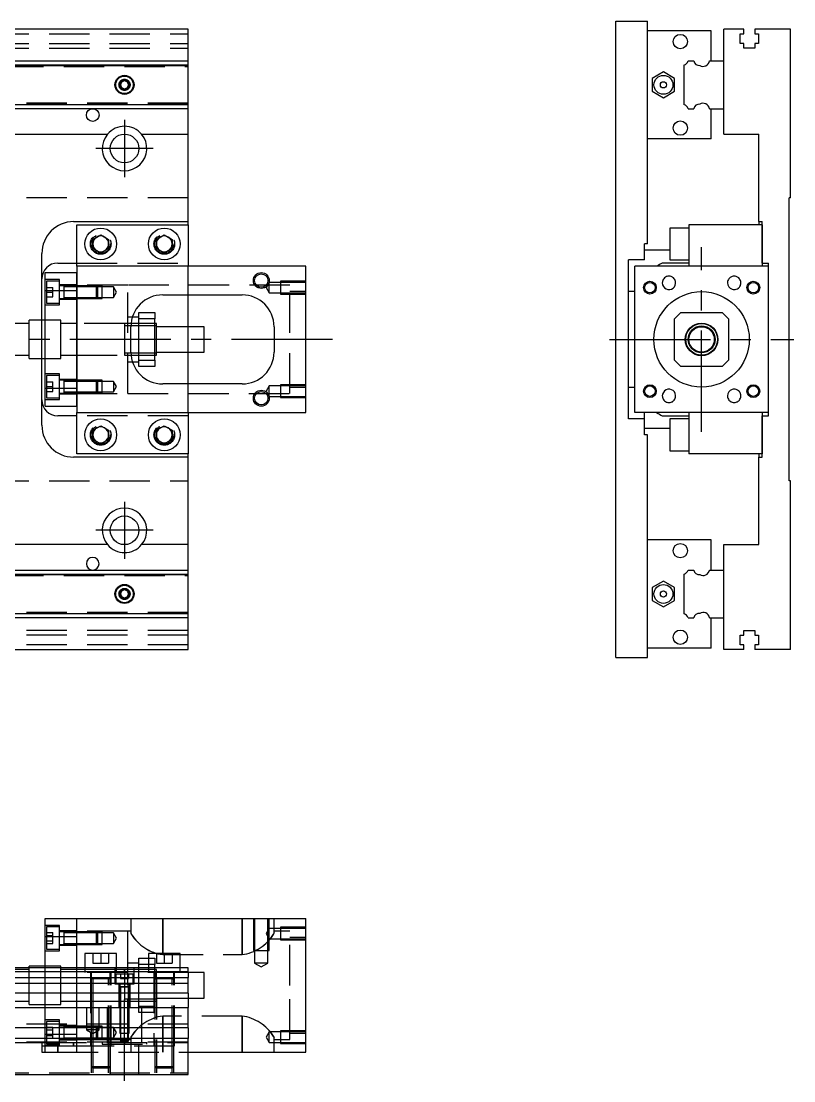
# Model space of a CAD drawing. Extents: x -8 to 710, y -270 to 102.
# Drawn here: x 467.5 to 710.5, y -233 to 100 of the extents above; entities that cross this region are included whole.
import ezdxf

# ---------------------------------------------------------------- set-up
doc = ezdxf.new("R2010")
doc.units = 0
doc.linetypes.add('CENTER', pattern=[50.8, 31.75, -6.35, 6.35, -6.35])
doc.linetypes.add('DASHED', pattern=[19.05, 12.7, -6.35])
doc.layers.get('0').update_dxf_attribs({"linetype": 'CONTINUOUS'})
doc.layers.add('CENTER', color=1, linetype='CENTER')

msp = doc.modelspace()

# ---------------------------------------------------------------- linework, layer by layer
at = {"color": 7, "linetype": 'CONTINUOUS'}
for p, q in [((654.45, -100), (654.45, 100)), ((654.45, 100), (664.45, 100)), ((664.45, 30), (664.45, 100)), ((520, 97.5), (335, 97.5)), ((520, 87.5), (520, 97.5)), ((684.45, 97), (664.45, 97)), ((684.45, 87.5), (684.45, 97)), ((688.45, 87.5), (688.45, 97.5)), ((694.75, 97.5), (688.45, 97.5)), ((694.75, 96), (694.75, 97.5)), ((698.15, 97.5), (698.15, 96)), ((709.45, 97.5), (698.15, 97.5)), ((709.45, 44.5), (709.45, 97.5)), ((693.6, 96), (694.75, 96)), ((693.6, 93), (693.6, 96)), ((698.15, 96), (699.3, 96)), ((699.3, 96), (699.3, 93)), ((694.75, 93), (693.6, 93)), ((694.75, 91.5), (694.75, 93)), ((698.15, 91.5), (694.75, 91.5)), ((698.15, 93), (698.15, 91.5)), ((699.3, 93), (698.15, 93)), ((335, 87.5), (520, 87.5)), ((520, 86.247728), (520, 87.5)), ((677.202272, 87.5), (678.97668, 87.5)), ((683.927372, 87.5), (688.45, 87.5)), ((688.45, 72.5), (688.45, 87.5)), ((688.45, 72.5), (688.45, 87.5)), ((335, 86.247728), (520, 86.247728)), ((520, 73.752272), (520, 86.247728)), ((669.44996, 84.041452), (665.94996, 82.020726)), ((672.949959, 82.020726), (669.44996, 84.041452)), ((675.95, 73.752272), (675.95, 86.247728)), ((498.75, 80.721688), (500, 81.443376)), ((498.75, 79.278312), (498.75, 80.721688)), ((500, 81.443376), (501.25, 80.721688)), ((501.25, 80.721688), (501.25, 79.278312)), ((665.94996, 82.020726), (665.949959, 77.979274)), ((672.949959, 77.979274), (672.949959, 82.020726)), ((500, 78.556624), (498.75, 79.278312)), ((501.25, 79.278312), (500, 78.556624)), ((665.949959, 77.979274), (669.44996, 75.958548)), ((669.44996, 75.958548), (672.949959, 77.979274)), ((520, 73.752272), (335, 73.752272)), ((520, 72.5), (520, 73.752272)), ((520, 72.5), (335, 72.5)), ((520, 64.5), (520, 72.5)), ((677.202272, 72.5), (678.97668, 72.5)), ((683.927372, 72.5), (688.45, 72.5)), ((684.45, 63), (684.45, 72.5)), ((688.45, 64.5), (688.45, 72.5)), ((385.361903, 64.5), (494.638098, 64.5)), ((505.361902, 64.5), (520, 64.5)), ((520, 37), (520, 64.5)), ((688.45, 64.5), (699.45, 64.5)), ((699.45, 37), (699.45, 64.5)), ((684.45, 63), (664.45, 63)), ((709.45, 44.5), (708.95, 44.5)), ((708.95, -44.5), (708.95, 44.5)), ((484, 37), (520, 37)), ((520, 36), (520, 37)), ((699.45, 37), (700.45, 37)), ((699.45, 37), (699.45, 36)), ((700.45, 36), (700.45, 37)), ((485, 36), (520, 36)), ((485, 23), (485, 36)), ((520, 36), (520, 23)), ((671.45, 35), (671.45, 30)), ((677.45, 35), (671.45, 35)), ((700.45, 36), (677.45, 36)), ((677.45, 36), (677.45, 23)), ((700.45, 36), (700.45, 24)), ((700.45, 24), (700.45, 36)), ((490, 31.443376), (492.5, 32.886752)), ((490, 28.556624), (490, 31.443376)), ((492.5, 32.886752), (495, 31.443376)), ((495, 31.443376), (495, 28.556624)), ((510, 31.443376), (512.5, 32.886752)), ((510, 28.556624), (510, 31.443376)), ((512.5, 32.886752), (515, 31.443376)), ((515, 31.443376), (515, 28.556624)), ((664.45, 30), (663.45, 30)), ((663.45, 25), (663.45, 30)), ((671.45, 30), (671.45, 25)), ((474, 6), (474, 27)), ((492.5, 27.113248), (490, 28.556624)), ((495, 28.556624), (492.5, 27.113248)), ((512.5, 27.113248), (510, 28.556624)), ((515, 28.556624), (512.5, 27.113248)), ((671.45, 28), (663.45, 28)), ((479, 24), (485, 24)), ((663.45, 25), (658.45, 25)), ((658.45, -25), (658.45, 25)), ((677.45, 24), (669.080684, 24)), ((671.45, 25), (677.45, 25)), ((700.45, 24), (700.45, 23)), ((700.45, 24), (702.45, 24)), ((702.45, 23), (702.45, 24)), ((475, 21), (485, 21)), ((475, 15.32971), (475, 21)), ((485, 23), (485, 15.32971)), ((557, 23), (485, 23)), ((557, -23), (557, 23)), ((660.45, -23), (660.45, 23)), ((702.45, 23), (660.45, 23)), ((702.45, -23), (702.45, 23)), ((475, -15.32971), (475, 15.32971)), ((475, 15.32971), (485, 15.32971)), ((485, 15.32971), (485, -15.32971)), ((485, -15.32971), (485, 15.32971)), ((512, 14), (537, 14)), ((520, 4), (520, 14)), ((660.45, 15), (658.45, 15)), ((504.5, 7), (502.460608, 7)), ((504.5, 8.5), (509.5, 8.5)), ((504.5, 6.5), (504.5, 8.5)), ((509.5, 8.5), (509.5, 6.5)), ((674.95, 8.5), (672.95, 6.5)), ((674.95, 8.5), (687.95, 8.5)), ((689.95, 6.5), (687.95, 8.5)), ((470, 5), (465, 5)), ((470, -6), (470, 6)), ((475, 6), (470, 6)), ((502, -4), (502, 4)), ((504.5, 4.25), (502.003126, 4.25)), ((504.5, -6.5), (504.5, 6.5)), ((509.5, 6.5), (504.5, 6.5)), ((509.5, 4.25), (504.5, 4.25)), ((509.5, -6.5), (509.5, 6.5)), ((510, 5), (509.5, 5)), ((510, 4.25), (509.5, 4.25)), ((510, -5), (510, 5)), ((525, 4), (510, 4)), ((525, -4), (525, 4)), ((547, 4), (547, -4)), ((672.95, -6.5), (672.95, 6.5)), ((689.95, 6.5), (689.95, -6.5)), ((465, -5), (470, -5)), ((470, -6), (475, -6)), ((474, -27), (474, -6)), ((502.003126, -4.25), (504.5, -4.25)), ((504.5, -4.25), (509.5, -4.25)), ((504.5, -6.5), (509.5, -6.5)), ((504.5, -8.5), (504.5, -6.5)), ((509.5, -4.25), (510, -4.25)), ((509.5, -5), (510, -5)), ((509.5, -6.5), (509.5, -8.5)), ((510, -4), (525, -4)), ((520, -14), (520, -4)), ((672.95, -6.5), (674.95, -8.5)), ((687.95, -8.5), (689.95, -6.5)), ((502.460608, -7), (504.5, -7)), ((509.5, -8.5), (504.5, -8.5)), ((687.95, -8.5), (674.95, -8.5)), ((475, -15.32971), (485, -15.32971)), ((475, -21), (475, -15.32971)), ((485, -15.32971), (485, -23)), ((537, -14), (512, -14)), ((658.45, -15), (660.45, -15)), ((475, -21), (485, -21)), ((485, -23), (557, -23)), ((485, -36), (485, -23)), ((520, -23), (520, -36)), ((702.45, -23), (660.45, -23)), ((663.45, -25), (663.45, -23)), ((677.45, -23), (677.45, -36)), ((700.45, -23), (700.45, -24)), ((702.45, -24), (702.45, -23)), ((485, -24), (479, -24)), ((663.45, -25), (658.45, -25)), ((663.45, -30), (663.45, -25)), ((669.080684, -24), (677.45, -24)), ((671.45, -25), (671.45, -30)), ((677.45, -25), (671.45, -25)), ((700.45, -24), (700.45, -36)), ((700.45, -36), (700.45, -24)), ((700.45, -24), (702.45, -24)), ((490, -28.556624), (492.5, -27.113248)), ((490, -31.443376), (490, -28.556624)), ((492.5, -27.113248), (495, -28.556624)), ((495, -28.556624), (495, -31.443376)), ((510, -28.556624), (512.5, -27.113248)), ((510, -31.443376), (510, -28.556624)), ((512.5, -27.113248), (515, -28.556624)), ((515, -28.556624), (515, -31.443376)), ((671.45, -28), (663.45, -28)), ((492.5, -32.886752), (490, -31.443376)), ((495, -31.443376), (492.5, -32.886752)), ((512.5, -32.886752), (510, -31.443376)), ((515, -31.443376), (512.5, -32.886752)), ((664.45, -30), (663.45, -30)), ((664.45, -100), (664.45, -30)), ((671.45, -30), (671.45, -35)), ((520, -36), (485, -36)), ((520, -37), (520, -36)), ((671.45, -35), (677.45, -35)), ((700.45, -36), (677.45, -36)), ((699.45, -36), (699.45, -37)), ((700.45, -37), (700.45, -36)), ((520, -37), (484, -37)), ((520, -64.5), (520, -37)), ((699.45, -64.5), (699.45, -37)), ((699.45, -37), (700.45, -37)), ((709.45, -44.5), (708.95, -44.5)), ((709.45, -97.5), (709.45, -44.5)), ((684.45, -63), (664.45, -63)), ((684.45, -72.5), (684.45, -63)), ((494.638098, -64.5), (385.361903, -64.5)), ((520, -64.5), (505.361902, -64.5)), ((520, -72.5), (520, -64.5)), ((688.45, -72.5), (688.45, -64.5)), ((688.45, -64.5), (699.45, -64.5)), ((335, -72.5), (520, -72.5)), ((520, -73.752272), (520, -72.5)), ((677.202272, -72.5), (678.97668, -72.5)), ((683.927372, -72.5), (688.45, -72.5)), ((688.45, -87.5), (688.45, -72.5)), ((688.45, -87.5), (688.45, -72.5)), ((335, -73.752272), (520, -73.752272)), ((520, -86.247728), (520, -73.752272)), ((669.44996, -75.958548), (665.94996, -77.979274)), ((672.949959, -77.979274), (669.44996, -75.958548)), ((675.95, -86.247728), (675.95, -73.752272)), ((498.75, -79.278312), (500, -78.556624)), ((498.75, -80.721688), (498.75, -79.278312)), ((500, -78.556624), (501.25, -79.278312)), ((501.25, -79.278312), (501.25, -80.721688)), ((665.94996, -77.979274), (665.949959, -82.020726)), ((672.949959, -82.020726), (672.949959, -77.979274)), ((500, -81.443376), (498.75, -80.721688)), ((501.25, -80.721688), (500, -81.443376)), ((665.949959, -82.020726), (669.44996, -84.041452)), ((669.44996, -84.041452), (672.949959, -82.020726)), ((520, -86.247728), (335, -86.247728)), ((520, -87.5), (520, -86.247728)), ((520, -87.5), (335, -87.5)), ((520, -97.5), (520, -87.5)), ((677.202272, -87.5), (678.97668, -87.5)), ((683.927372, -87.5), (688.45, -87.5)), ((684.45, -97), (684.45, -87.5)), ((688.45, -97.5), (688.45, -87.5)), ((693.6, -93), (694.75, -93)), ((693.6, -96), (693.6, -93)), ((694.75, -91.5), (698.15, -91.5)), ((694.75, -93), (694.75, -91.5)), ((698.15, -91.5), (698.15, -93)), ((698.15, -93), (699.3, -93)), ((699.3, -93), (699.3, -96)), ((694.75, -96), (693.6, -96)), ((694.75, -97.5), (694.75, -96)), ((698.15, -96), (698.15, -97.5)), ((699.3, -96), (698.15, -96)), ((335, -97.5), (520, -97.5)), ((684.45, -97), (664.45, -97)), ((694.75, -97.5), (688.45, -97.5)), ((709.45, -97.5), (698.15, -97.5)), ((654.45, -100), (664.45, -100)), ((475, -187.67029), (475, -182)), ((475, -182), (485, -182)), ((485, -182), (557, -182)), ((485, -197.5), (485, -182)), ((557, -224), (557, -182)), ((475, -197.5), (475, -187.67029)), ((475, -187.67029), (485, -187.67029)), ((497.5, -193), (487.5, -193)), ((487.5, -193), (487.5, -197.5)), ((497.5, -197.5), (497.5, -193)), ((517.5, -193), (507.5, -193)), ((507.5, -193), (507.5, -197.5)), ((517.5, -197.5), (517.5, -193)), ((520, -197.5), (328.5, -197.5)), ((520, -198.752272), (328.5, -198.752272)), ((470, -197.5), (470, -197)), ((475, -197), (470, -197)), ((500, -197.999994), (500, -208.000006)), ((500, -197.999994), (500, -198.75)), ((500, -198.75), (500, -199)), ((501, -198.75), (500, -198.75)), ((500, -199), (500, -199.5)), ((504.5, -198.75), (501, -198.75)), ((507.5, -198.75), (504.5, -198.75)), ((509.5, -198.75), (507.5, -198.75)), ((510, -198.75), (509.5, -198.75)), ((520, -198.752272), (520, -197.5)), ((520, -198.752272), (520, -200.52668)), ((328.5, -200.52668), (520, -200.52668)), ((520, -202.423076), (328.5, -202.423076)), ((495.500006, -201), (489.499994, -201)), ((495.500006, -201), (489.499994, -201)), ((500, -200.8), (500, -202.5)), ((500, -202.5), (500, -207.25)), ((500, -203), (500, -208.000006)), ((515.500006, -201), (509.499994, -201)), ((515.500006, -201), (509.499994, -201)), ((520, -202.423076), (520, -200.52668)), ((520, -205.477372), (520, -202.423076)), ((520, -205.477372), (328.5, -205.477372)), ((520, -205.477372), (520, -210)), ((500, -207.25), (510, -207.25)), ((0, -210), (520, -210)), ((520, -216.3), (520, -210)), ((520, -216.3), (0, -216.3)), ((520, -216.3), (520, -219.7)), ((520, -219.7), (0, -219.7)), ((520, -231), (520, -219.7)), ((520, -224), (557, -224)), ((0, -231), (520, -231))]:
    msp.add_line(p, q, dxfattribs=at)
at = {"color": 3, "linetype": 'DASHED'}
for p, q in [((0, 96), (520, 96)), ((0, 93), (520, 93)), ((0, 91.5), (520, 91.5)), ((328.5, 86.1), (520, 86.1)), ((328.5, 85.8), (520, 85.8)), ((335, 86.1147), (520, 86.1147)), ((501.477374, 80.25955), (501.5, 80)), ((520, 74.2), (328.5, 74.2)), ((520, 73.9), (328.5, 73.9)), ((520, 73.8853), (335, 73.8853)), ((520, 44.5), (0, 44.5)), ((489.5, 30), (489.520026, 30.346056)), ((509.5, 30), (509.520026, 30.346056)), ((485, 24), (520, 24)), ((485, 15.32971), (485, 21)), ((520, 14), (520, 23)), ((479.5, 18.849242), (475, 18.849242)), ((475.5, 18.349242), (475.5, 11.349242)), ((479.5, 18.349242), (475.5, 18.349242)), ((479.5, 10.849242), (479.5, 18.849242)), ((485, 17.099242), (479.5, 17.099242)), ((480.9, 16.849242), (479.5, 16.849242)), ((480.9, 16.849242), (480.895, 16.849242)), ((480.9, 16.849248), (480.9, 12.849238)), ((480.9, 16.849248), (480.9, 12.849238)), ((480.9, 16.849242), (480.9, 16.63278)), ((485, 16.849242), (480.9, 16.849242)), ((480.905, 16.849242), (480.9, 16.849242)), ((501, 17), (485, 17)), ((491.15, 16.849242), (485, 16.849242)), ((491.150006, 16.849238), (485, 16.849238)), ((491.15, 12.849242), (491.15, 16.849242)), ((491.5, 16.499242), (491.15, 16.849242)), ((493, 16.849238), (491.150006, 16.849238)), ((493, 12.849248), (493, 16.849238)), ((501, -17), (501, 17)), ((552, 17), (501, 17)), ((545.5, 17.913456), (544.547372, 16.263456)), ((545.5, 14.613456), (545.5, 17.913456)), ((549, 17.913456), (545.5, 17.913456)), ((549, 18.26345), (549, 14.26346)), ((557, 18.26345), (549, 18.26345)), ((557, 17.913456), (549, 17.913456)), ((552, -17), (552, 17)), ((475.5, 16.349242), (477.5, 16.349242)), ((475.5, 14.849242), (477.5, 14.849242)), ((475.5, 13.349242), (477.5, 13.349242)), ((477.5, 14.849242), (477.5, 16.349242)), ((477.5, 13.349242), (477.5, 14.849242)), ((480.9, 16.63278), (480.9, 13.065704)), ((485, 16.499242), (480.9, 16.499242)), ((491.5, 16.499242), (485, 16.499242)), ((491.5, 16.499242), (491.5, 13.199242)), ((493, 16.499242), (491.5, 16.499242)), ((496.5, 16.499242), (493, 16.499242)), ((496.5, 16.499242), (496.5, 13.199242)), ((497.452628, 14.849242), (496.5, 16.499242)), ((496.5, 13.199242), (497.452628, 14.849242)), ((544.547372, 16.263456), (545.5, 14.613456)), ((545.5, 14.613456), (549, 14.613456)), ((549, 14.613456), (557, 14.613456)), ((549, 14.26346), (557, 14.26346)), ((557, 15), (552, 15)), ((475, 10.849242), (479.5, 10.849242)), ((475.5, 11.349242), (479.5, 11.349242)), ((479.5, 12.849242), (480.9, 12.849242)), ((479.5, 12.599242), (485, 12.599242)), ((480.895, 12.849242), (480.9, 12.849242)), ((480.9, 13.199242), (485, 13.199242)), ((480.9, 13.065704), (480.9, 12.849242)), ((480.9, 12.849242), (485, 12.849242)), ((480.9, 12.849242), (480.905, 12.849242)), ((485, 13.199242), (491.5, 13.199242)), ((485, 12.849248), (491.150006, 12.849248)), ((485, 12.849242), (491.15, 12.849242)), ((491.15, 12.849242), (491.5, 13.199242)), ((491.150006, 12.849248), (493, 12.849248)), ((491.5, 13.199242), (493, 13.199242)), ((493, 13.199242), (496.5, 13.199242)), ((502.460608, 7), (501, 7)), ((474, -6), (474, 6)), ((480, 6), (475, 6)), ((480, -6), (480, 6)), ((485, 5), (480, 5)), ((500, 5), (485, 5)), ((500, 5), (499.995, 5)), ((500, 5.000006), (500, -5.000006)), ((500, 5), (500, 4.435078)), ((501, 5), (500, 5)), ((500.005, 5), (500, 5)), ((500, 4.435078), (500, -4.43509)), ((501, 4.25), (500, 4.25)), ((502.050126, 5), (501, 5)), ((502.003126, 4.25), (501, 4.25)), ((504.5, 5), (502.050126, 5)), ((509.5, 5), (504.5, 5)), ((520, -4), (520, 4)), ((475, -6), (480, -6)), ((480, -5), (485, -5)), ((485, -5), (500, -5)), ((499.995, -5), (500, -5)), ((500, -4.25), (501, -4.25)), ((500, -4.43509), (500, -4.998998)), ((500, -4.998998), (500, -5)), ((500, -5), (501, -5)), ((500, -5), (500.005, -5)), ((501, -4.25), (502.003126, -4.25)), ((501, -5), (502.050126, -5)), ((502.050126, -5), (504.5, -5)), ((504.5, -5), (509.5, -5)), ((501, -7), (502.460608, -7)), ((479.5, -10.849242), (475, -10.849242)), ((475.5, -11.349242), (475.5, -18.349242)), ((479.5, -11.349242), (475.5, -11.349242)), ((479.5, -18.849242), (479.5, -10.849242)), ((485, -12.599242), (479.5, -12.599242)), ((480.9, -12.849242), (479.5, -12.849242)), ((480.9, -12.849242), (480.895, -12.849242)), ((480.9, -12.849238), (480.9, -16.849248)), ((480.9, -12.849242), (480.9, -13.065704)), ((485, -12.849242), (480.9, -12.849242)), ((480.905, -12.849242), (480.9, -12.849242)), ((480.9, -13.065704), (480.9, -16.63278)), ((485, -13.199242), (480.9, -13.199242)), ((491.15, -12.849242), (485, -12.849242)), ((491.150006, -12.849248), (485, -12.849248)), ((491.5, -13.199242), (485, -13.199242)), ((491.15, -16.849242), (491.15, -12.849242)), ((491.5, -13.199242), (491.15, -12.849242)), ((493, -12.849248), (491.150006, -12.849248)), ((491.5, -13.199242), (491.5, -16.499242)), ((493, -13.199242), (491.5, -13.199242)), ((493, -16.849238), (493, -12.849248)), ((496.5, -13.199242), (493, -13.199242)), ((496.5, -13.199242), (496.5, -16.499242)), ((497.452628, -14.849242), (496.5, -13.199242)), ((475.5, -13.349242), (477.5, -13.349242)), ((475.5, -14.849242), (477.5, -14.849242)), ((475.5, -16.349242), (477.5, -16.349242)), ((477.5, -14.849242), (477.5, -13.349242)), ((477.5, -16.349242), (477.5, -14.849242)), ((480.9, -16.499242), (485, -16.499242)), ((480.9, -16.63278), (480.9, -16.849242)), ((485, -21), (485, -15.32971)), ((485, -16.499242), (491.5, -16.499242)), ((491.15, -16.849242), (491.5, -16.499242)), ((491.5, -16.499242), (493, -16.499242)), ((493, -16.499242), (496.5, -16.499242)), ((496.5, -16.499242), (497.452628, -14.849242)), ((520, -23), (520, -14)), ((545.5, -14.613456), (544.547372, -16.263456)), ((544.547372, -16.263456), (545.5, -17.913456)), ((545.5, -17.913456), (545.5, -14.613456)), ((549, -14.613456), (545.5, -14.613456)), ((549, -14.26346), (549, -18.26345)), ((557, -14.26346), (549, -14.26346)), ((557, -14.613456), (549, -14.613456)), ((552, -15), (557, -15)), ((475, -18.849242), (479.5, -18.849242)), ((475.5, -18.349242), (479.5, -18.349242)), ((479.5, -16.849242), (480.9, -16.849242)), ((479.5, -17.099242), (485, -17.099242)), ((480.895, -16.849242), (480.9, -16.849242)), ((480.9, -16.849242), (485, -16.849242)), ((480.9, -16.849242), (480.905, -16.849242)), ((485, -16.849238), (491.150006, -16.849238)), ((485, -16.849242), (491.15, -16.849242)), ((485, -17), (501, -17)), ((491.150006, -16.849238), (493, -16.849238)), ((501, -17), (552, -17)), ((545.5, -17.913456), (549, -17.913456)), ((549, -17.913456), (557, -17.913456)), ((549, -18.26345), (557, -18.26345)), ((520, -24), (485, -24)), ((489.5, -30), (489.520026, -29.653944)), ((515.477798, -29.635694), (515.5, -30)), ((0, -44.5), (520, -44.5)), ((328.5, -73.9), (520, -73.9)), ((328.5, -74.2), (520, -74.2)), ((335, -73.8853), (520, -73.8853)), ((501.477374, -79.74045), (501.5, -80)), ((520, -85.8), (328.5, -85.8)), ((520, -86.1), (328.5, -86.1)), ((520, -86.1147), (335, -86.1147)), ((520, -91.5), (0, -91.5)), ((520, -93), (0, -93)), ((520, -96), (0, -96)), ((502, -182), (502, -186.477288)), ((512, -193.35635), (512, -182)), ((512, -182), (512, -193.35635)), ((537, -182), (537, -193.35635)), ((537, -193.35635), (537, -182)), ((540.500006, -182), (540.500006, -192)), ((540.9, -182), (540.9, -192)), ((545.1, -192), (545.1, -182)), ((545.499994, -192), (545.499994, -182)), ((547, -186.477288), (547, -182)), ((479.5, -184.150758), (475, -184.150758)), ((475.5, -184.650758), (475.5, -188.150758)), ((479.5, -184.650758), (475.5, -184.650758)), ((475.5, -186.418706), (477.5, -186.418706)), ((477.5, -187.284732), (477.5, -186.418706)), ((479.5, -192.150758), (479.5, -184.150758)), ((485, -185.900758), (479.5, -185.900758)), ((480.9, -186.150758), (479.5, -186.150758)), ((480.9, -186.150758), (480.895, -186.150758)), ((480.9, -186.150752), (480.9, -190.150762)), ((480.9, -186.150752), (480.9, -190.150762)), ((480.9, -186.150752), (480.9, -186.500758)), ((480.9, -186.150758), (480.9, -186.367426)), ((485, -186.150758), (480.9, -186.150758)), ((480.905, -186.150758), (480.9, -186.150758)), ((480.9, -186.367426), (480.9, -188.150758)), ((501, -186), (485, -186)), ((491.15, -186.150758), (485, -186.150758)), ((491.150006, -186.150762), (485, -186.150762)), ((491.15, -188.150758), (491.15, -186.150758)), ((491.5, -186.500758), (491.15, -186.150758)), ((493, -186.150762), (491.150006, -186.150762)), ((493, -190.150752), (493, -186.150762)), ((501, -197.5), (501, -186)), ((502, -186), (501, -186)), ((502.038578, -186.714492), (502, -186.477288)), ((502, -186.477288), (502.033206, -186.69572)), ((545.5, -185.086544), (544.547372, -186.736544)), ((549, -185.086544), (545.5, -185.086544)), ((546.961422, -186.714492), (547, -186.477288)), ((547, -186.477288), (546.966794, -186.69572)), ((552, -186), (547, -186)), ((549, -184.73655), (549, -188.73654)), ((557, -184.73655), (549, -184.73655)), ((557, -185.086544), (549, -185.086544)), ((552, -203), (552, -186)), ((475.5, -187.284732), (477.5, -187.284732)), ((475.5, -188.150758), (475.5, -191.650758)), ((475.5, -189.016782), (477.5, -189.016782)), ((477.5, -189.016782), (477.5, -187.284732)), ((477.5, -189.882808), (477.5, -189.016782)), ((480.9, -186.500758), (480.9, -188.017714)), ((485, -186.500758), (480.9, -186.500758)), ((480.9, -188.017714), (480.9, -188.283802)), ((480.9, -188.150758), (480.9, -190.150762)), ((480.9, -188.150758), (480.9, -190.150762)), ((480.9, -188.150758), (480.9, -189.93405)), ((480.9, -188.283802), (480.9, -189.800758)), ((480.9, -189.800758), (485, -189.800758)), ((491.5, -186.500758), (485, -186.500758)), ((485, -189.800758), (491.5, -189.800758)), ((491.15, -190.150758), (491.15, -188.150758)), ((491.15, -190.150758), (491.5, -189.800758)), ((491.5, -186.500758), (491.5, -188.150758)), ((493, -186.500758), (491.5, -186.500758)), ((491.5, -188.150758), (491.5, -189.800758)), ((491.5, -189.800758), (493, -189.800758)), ((496.5, -186.500758), (493, -186.500758)), ((493, -189.800758), (496.5, -189.800758)), ((496.5, -186.500758), (496.5, -188.150758)), ((497.452628, -188.150758), (496.5, -186.500758)), ((496.5, -188.150758), (496.5, -189.800758)), ((496.5, -189.800758), (497.452628, -188.150758)), ((502.033206, -186.69572), (502.130496, -186.952408)), ((502.151334, -186.995906), (502.038578, -186.714492)), ((544.547372, -186.736544), (545.5, -188.386544)), ((545.5, -188.386544), (549, -188.386544)), ((546.848666, -186.995906), (546.961422, -186.714492)), ((546.966794, -186.69572), (546.869504, -186.952408)), ((549, -188.386544), (557, -188.386544)), ((549, -188.73654), (557, -188.73654)), ((557, -188), (552, -188)), ((475, -192.150758), (479.5, -192.150758)), ((475.5, -189.882808), (477.5, -189.882808)), ((475.5, -191.650758), (479.5, -191.650758)), ((479.5, -190.150758), (480.905, -190.150758)), ((479.5, -190.400758), (485, -190.400758)), ((480.895, -190.150758), (485, -190.150758)), ((480.9, -189.93405), (480.9, -190.150758)), ((480.9, -189.93405), (480.9, -190.150758)), ((480.9, -190.150758), (480.9, -189.93409)), ((480.9, -190.150758), (480.9, -189.93409)), ((485, -190.150752), (491.150006, -190.150752)), ((485, -190.150758), (491.15, -190.150758)), ((490, -193), (490, -196)), ((491.150006, -190.150752), (493, -190.150752)), ((492.5, -193), (492.5, -196)), ((495, -193), (495, -196)), ((510, -193), (510, -196)), ((512.5, -193), (512.5, -196)), ((515, -193), (515, -196)), ((540.500006, -192), (545.499994, -192)), ((540.9, -192), (540.9, -196)), ((545.1, -196), (545.1, -192)), ((490, -196), (492.5, -196)), ((492.5, -196), (495, -196)), ((504.5, -196), (501, -196)), ((504.5, -194.5), (507.5, -194.5)), ((504.5, -196.5), (504.5, -194.5)), ((507.5, -194.5), (509.5, -194.5)), ((509.5, -194.5), (509.5, -196.5)), ((510, -196), (512.5, -196)), ((512, -193.35635), (537, -193.35635)), ((512.5, -196), (515, -196)), ((545.1, -196), (540.9, -196)), ((540.9, -196), (543, -197.212436)), ((543, -197.212436), (545.1, -196)), ((470, -198), (465, -198)), ((470, -203), (470, -197.5)), ((480, -197), (475, -197)), ((475, -210), (475, -197.5)), ((480, -197.5), (480, -197)), ((480, -203), (480, -197.5)), ((485, -198), (480, -198)), ((485, -199), (485, -197.5)), ((487.5, -198), (485, -198)), ((520, -199), (485, -199)), ((485, -210), (485, -199)), ((487.5, -197.5), (487.5, -199)), ((497.5, -198), (487.5, -198)), ((489.25, -199), (489.25, -222)), ((489.5, -199), (489.5, -201)), ((495.5, -201), (495.5, -199)), ((495.75, -222), (495.75, -199)), ((497, -197.5), (497, -202.5)), ((502.75, -199.5), (497.25, -199.5)), ((497.25, -199.5), (497.25, -202.5)), ((497.5, -199), (497.5, -197.5)), ((500, -198), (497.5, -198)), ((498.75, -199.5), (498.75, -200.8)), ((500, -198), (499.995, -198)), ((500, -198), (500, -198.564922)), ((500, -198.564038), (500, -198)), ((500.005, -198), (500, -198)), ((501, -198), (500, -198)), ((500, -198.564922), (500, -198.999226)), ((500, -198.999226), (500, -199.399154)), ((500, -199.5), (500, -200.8)), ((501, -199), (501, -197.5)), ((504.5, -198), (501, -198)), ((501, -199.5), (501, -199)), ((501, -202.5), (501, -199.5)), ((501.25, -199.5), (501.25, -200.8)), ((502.75, -202.5), (502.75, -199.5)), ((503, -202.5), (503, -197.5)), ((507.5, -196.5), (504.5, -196.5)), ((504.5, -197.5), (504.5, -196.5)), ((504.5, -199), (504.5, -197.5)), ((507.5, -198), (504.5, -198)), ((504.5, -209.5), (504.5, -199)), ((509.5, -196.5), (507.5, -196.5)), ((507.5, -197.5), (507.5, -199)), ((509.5, -198), (507.5, -198)), ((509.25, -199), (509.25, -222)), ((509.5, -197.5), (509.5, -196.5)), ((509.5, -199), (509.5, -197.5)), ((510, -198), (509.5, -198)), ((509.5, -199), (509.5, -201)), ((510, -199), (510, -198)), ((510, -201), (510, -199)), ((515.5, -201), (515.5, -199)), ((515.75, -222), (515.75, -199)), ((517.5, -199), (517.5, -197.5)), ((525, -199), (520, -199)), ((525, -203), (525, -199)), ((470, -209), (470, -203)), ((480, -209), (480, -203)), ((489.5, -200.995), (489.5, -201)), ((489.849602, -201), (489.5, -201)), ((489.5, -201), (489.5, -201.005)), ((489.5, -201), (489.5, -210)), ((495.15035, -201), (489.849602, -201)), ((490, -201), (490, -210)), ((495, -222), (495, -201)), ((495.5, -201), (495.15035, -201)), ((495.5, -201), (495.5, -200.995)), ((495.5, -201.005), (495.5, -201)), ((495.5, -222), (495.5, -201)), ((497, -202.5), (503, -202.5)), ((498.25, -202.5), (498.25, -210)), ((498.5, -202.5), (498.5, -203.5)), ((498.75, -200.8), (500, -200.8)), ((500, -200.8), (501.25, -200.8)), ((500, -200.899918), (500, -202.499894)), ((500, -202.499894), (500, -203.200036)), ((501, -203), (501, -202.5)), ((501, -220), (501, -203)), ((501.5, -203.5), (501.5, -202.5)), ((501.75, -210), (501.75, -202.5)), ((509.5, -200.995), (509.5, -201)), ((509.5, -201), (509.84965, -201)), ((509.849602, -201), (509.5, -201)), ((509.5, -201), (509.5, -222)), ((509.5, -201), (509.5, -201.005)), ((515.15035, -201), (509.849602, -201)), ((510, -201), (510, -222)), ((515, -222), (515, -201)), ((515.150204, -201), (515.5, -201)), ((515.5, -201), (515.15035, -201)), ((515.5, -201), (515.5, -200.995)), ((515.5, -222), (515.5, -201)), ((515.5, -201.005), (515.5, -201)), ((525, -207), (525, -203)), ((552, -220), (552, -203)), ((499.998804, -203.5), (498.499994, -203.5)), ((499.998804, -203.5), (498.499994, -203.5)), ((498.5, -203.495), (498.5, -203.5)), ((498.5, -203.5), (498.62467, -203.5)), ((498.624678, -203.5), (498.5, -203.5)), ((498.624678, -203.5), (498.5, -203.5)), ((498.5, -203.5), (498.5, -210)), ((498.5, -203.5), (498.5, -203.505)), ((498.62467, -203.5), (501.375392, -203.5)), ((499.998804, -203.5), (498.624678, -203.5)), ((499.998804, -203.5), (498.624678, -203.5)), ((498.75, -203.5), (498.75, -210)), ((501.500006, -203.5), (499.998804, -203.5)), ((501.500006, -203.5), (499.998804, -203.5)), ((501.37533, -203.5), (499.998804, -203.5)), ((501.37533, -203.5), (499.998804, -203.5)), ((500, -203.200036), (500, -207.43509)), ((501.25, -210), (501.25, -203.5)), ((501.5, -203.5), (501.37533, -203.5)), ((501.5, -203.5), (501.37533, -203.5)), ((501.375392, -203.5), (501.5, -203.5)), ((501.5, -203.5), (501.5, -203.495)), ((501.5, -210), (501.5, -203.5)), ((501.5, -203.505), (501.5, -203.5)), ((465, -208), (470, -208)), ((470, -209), (475, -209)), ((475, -209), (480, -209)), ((480, -208), (485, -208)), ((485, -208), (489.5, -208)), ((489.5, -208), (490, -208)), ((490, -208), (500.005, -208)), ((499.995, -208), (509.5, -208)), ((500, -207.43509), (500, -208)), ((500, -208), (500, -207.435962)), ((500.005, -208), (509.5, -208)), ((504.5, -209.5), (509.5, -209.5)), ((504.5, -211.5), (504.5, -209.5)), ((509.5, -208), (510, -208)), ((510, -207), (520, -207)), ((520, -207), (525, -207)), ((475, -216.3), (475, -210)), ((485, -216.3), (485, -210)), ((488, -210), (488, -217)), ((489.5, -210), (489.5, -216.3)), ((490, -210), (490, -216.3)), ((492, -217), (492, -210)), ((494.638098, -221), (494.638098, -210)), ((498.5, -210), (498.5, -216.25)), ((498.500006, -210), (498.500006, -216.250006)), ((498.75, -210), (498.75, -216.3)), ((501.25, -216.3), (501.25, -210)), ((501.499994, -216.250006), (501.499994, -210)), ((501.5, -216.25), (501.5, -210)), ((509.5, -211.5), (504.5, -211.5)), ((505.361902, -210), (505.361902, -221)), ((537, -212.64365), (512, -212.64365)), ((512, -224), (512, -212.64365)), ((512, -212.64365), (512, -222)), ((537, -212.64365), (537, -224)), ((537, -224), (537, -212.64365)), ((520, -215.15), (0, -215.15)), ((479.5, -213.849242), (475, -213.849242)), ((475, -218.32971), (475, -216.3)), ((475.5, -214.349242), (475.5, -216.3)), ((479.5, -214.349242), (475.5, -214.349242)), ((475.5, -216.117192), (477.5, -216.117192)), ((475.5, -216.3), (475.5, -217.849242)), ((477.5, -216.983218), (477.5, -216.117192)), ((479.5, -221.849242), (479.5, -213.849242)), ((485, -215.599242), (479.5, -215.599242)), ((480.9, -215.849242), (479.5, -215.849242)), ((480.9, -215.849242), (480.895, -215.849242)), ((480.9, -215.849238), (480.9, -219.849248)), ((480.9, -215.849238), (480.9, -216.3)), ((480.9, -215.849242), (480.9, -216.06591)), ((485, -215.849242), (480.9, -215.849242)), ((480.905, -215.849242), (480.9, -215.849242)), ((480.9, -216.06591), (480.9, -216.299676)), ((485, -216.199242), (480.9, -216.199242)), ((480.9, -216.299676), (480.9, -216.434256)), ((480.9, -216.3), (480.9, -216.434252)), ((480.9, -216.434252), (480.9, -217.709196)), ((480.9, -216.434256), (480.9, -217.849242)), ((489.5, -215.849242), (485, -215.849242)), ((489.5, -215.849248), (485, -215.849248)), ((489.5, -216.199242), (485, -216.199242)), ((485, -219.7), (485, -216.3)), ((490, -215.849242), (489.5, -215.849242)), ((490, -215.849248), (489.5, -215.849248)), ((490, -216.199242), (489.5, -216.199242)), ((489.5, -216.3), (489.5, -219.7)), ((491.15, -215.849242), (490, -215.849242)), ((491.150006, -215.849248), (490, -215.849248)), ((491.5, -216.199242), (490, -216.199242)), ((490, -216.3), (490, -219.7)), ((491.15, -216.3), (491.15, -215.849242)), ((491.5, -216.199242), (491.15, -215.849242)), ((491.15, -217.849242), (491.15, -216.3)), ((493, -215.849248), (491.150006, -215.849248)), ((491.5, -216.199242), (491.5, -216.3)), ((493, -216.199242), (491.5, -216.199242)), ((491.5, -216.3), (491.5, -217.849242)), ((493, -216.3), (493, -215.849248)), ((496.5, -216.199242), (493, -216.199242)), ((493, -219.7), (493, -216.3)), ((496.5, -216.199242), (496.5, -217.849242)), ((497.452628, -217.849242), (496.5, -216.199242)), ((498.5, -216.25), (501.5, -216.25)), ((498.5, -216.25), (498.55, -216.3)), ((498.500006, -216.250006), (498.500006, -216.3)), ((498.500006, -216.3), (498.500006, -218)), ((498.55, -216.3), (498.75, -216.5)), ((498.75, -216.3), (498.75, -216.5)), ((501.25, -216.5), (501.25, -216.3)), ((501.25, -216.5), (501.45, -216.3)), ((501.45, -216.3), (501.5, -216.25)), ((501.499994, -216.3), (501.499994, -216.250006)), ((501.499994, -218), (501.499994, -216.3)), ((475, -218.32971), (485, -218.32971)), ((475, -219.7), (475, -218.32971)), ((475, -221), (475, -219.7)), ((475.5, -216.983218), (477.5, -216.983218)), ((475.5, -217.849242), (475.5, -219.7)), ((475.5, -218.715268), (477.5, -218.715268)), ((475.5, -219.581294), (477.5, -219.581294)), ((475.5, -219.7), (475.5, -221)), ((477.5, -218.715268), (477.5, -216.983218)), ((477.5, -219.581294), (477.5, -218.715268)), ((480.9, -217.709196), (480.9, -217.989288)), ((480.9, -217.849242), (480.9, -219.849248)), ((480.9, -217.849242), (480.9, -219.264302)), ((480.9, -217.989288), (480.9, -219.264304)), ((480.9, -219.264302), (480.9, -219.632534)), ((480.9, -219.264304), (480.9, -219.7)), ((480.9, -219.499242), (485, -219.499242)), ((480.9, -219.632534), (480.9, -219.700154)), ((480.9, -219.7), (480.9, -219.849248)), ((480.9, -219.700154), (480.9, -219.849242)), ((485, -219.499242), (489.5, -219.499242)), ((485, -222), (485, -219.7)), ((492, -217), (488, -217)), ((488, -217), (490, -218.1547)), ((489.5, -219.499242), (490, -219.499242)), ((489.5, -219.7), (489.5, -222)), ((490, -218.1547), (492, -217)), ((490, -219.499242), (491.5, -219.499242)), ((490, -219.7), (490, -222)), ((491.15, -219.7), (491.15, -217.849242)), ((491.15, -219.849242), (491.15, -219.7)), ((491.15, -219.849242), (491.299242, -219.7)), ((491.299242, -219.7), (491.5, -219.499242)), ((491.5, -217.849242), (491.5, -219.499242)), ((491.5, -219.499242), (493, -219.499242)), ((493, -219.499242), (496.5, -219.499242)), ((493, -219.849238), (493, -219.7)), ((496.5, -217.849242), (496.5, -219.499242)), ((496.5, -219.499242), (497.452628, -217.849242)), ((498.500006, -218), (501.499994, -218)), ((501.25, -216.5), (498.75, -216.5)), ((498.75, -216.5), (498.75, -218)), ((498.75, -218), (498.75, -220.5)), ((501.25, -218), (501.25, -216.5)), ((501.25, -220.5), (501.25, -218)), ((502.038578, -219.285508), (502, -219.522712)), ((502, -219.522712), (502.033206, -219.30428)), ((502, -219.522712), (502, -224)), ((502.033206, -219.30428), (502.130496, -219.047592)), ((502.151334, -219.004094), (502.038578, -219.285508)), ((545.5, -217.613456), (544.547372, -219.263456)), ((544.547372, -219.263456), (545.5, -220.913456)), ((545.5, -220.913456), (545.5, -217.613456)), ((549, -217.613456), (545.5, -217.613456)), ((546.848666, -219.004094), (546.961422, -219.285508)), ((546.966794, -219.30428), (546.869504, -219.047592)), ((546.961422, -219.285508), (547, -219.522712)), ((547, -219.522712), (546.966794, -219.30428)), ((547, -224), (547, -219.522712)), ((549, -217.26346), (549, -221.26345)), ((557, -217.26346), (549, -217.26346)), ((557, -217.613456), (549, -217.613456)), ((552, -218), (557, -218)), ((520, -220.85), (0, -220.85)), ((464.638098, -221), (475.361902, -221)), ((474, -221), (474, -222)), ((474, -222), (484, -222)), ((474, -222), (474, -224)), ((475, -224), (475, -221)), ((475, -221.849242), (479.5, -221.849242)), ((475.361902, -221), (520, -221)), ((475.5, -221), (475.5, -221.349242)), ((475.5, -221.349242), (479.5, -221.349242)), ((479, -224), (479, -222)), ((479, -222), (479, -224)), ((479.5, -219.849242), (480.9, -219.849242)), ((479.5, -220.099242), (485, -220.099242)), ((480.895, -219.849242), (480.9, -219.849242)), ((480.9, -219.849242), (485, -219.849242)), ((480.9, -219.849242), (480.905, -219.849242)), ((484, -222), (484, -221)), ((484, -221), (484, -222)), ((484, -222), (520, -222)), ((485, -219.849238), (489.5, -219.849238)), ((485, -219.849242), (489.5, -219.849242)), ((485, -220), (489.5, -220)), ((485, -224), (485, -222)), ((489.5, -219.849238), (490, -219.849238)), ((489.5, -219.849242), (490, -219.849242)), ((489.5, -220), (490, -220)), ((489.5, -222), (489.5, -228.5)), ((489.500006, -222), (489.500006, -228.500006)), ((490, -219.849238), (491.150006, -219.849238)), ((490, -219.849242), (491.15, -219.849242)), ((490, -220), (501, -220)), ((490, -222), (490, -229)), ((491.150006, -219.849238), (493, -219.849238)), ((493, -221), (493, -221.5)), ((493, -221.5), (507, -221.5)), ((495, -229), (495, -222)), ((495.499994, -228.500006), (495.499994, -222)), ((495.5, -221.5), (495.5, -231)), ((495.5, -228.5), (495.5, -222)), ((501.25, -220.5), (498.75, -220.5)), ((498.75, -220.5), (500, -221.221688)), ((500, -221.221688), (501.25, -220.5)), ((501, -220), (502, -220)), ((504.5, -231), (504.5, -221.5)), ((507, -221.5), (507, -221)), ((509.5, -222), (509.5, -228.5)), ((509.500006, -222), (509.500006, -228.500006)), ((510, -222), (510, -229)), ((512, -222), (512, -224)), ((515, -229), (515, -222)), ((515.499994, -228.500006), (515.499994, -222)), ((515.5, -228.5), (515.5, -222)), ((545.5, -220.913456), (549, -220.913456)), ((547, -220), (552, -220)), ((549, -220.913456), (557, -220.913456)), ((549, -221.26345), (557, -221.26345)), ((474, -224), (479, -224)), ((479, -224), (520, -224)), ((489.5, -228.5), (495.5, -228.5)), ((489.5, -228.5), (490, -229)), ((489.500006, -228.500006), (489.500006, -230.5)), ((495, -229), (490, -229)), ((490, -229), (490, -230.5)), ((495, -229), (495.5, -228.5)), ((495, -230.5), (495, -229)), ((495.499994, -230.5), (495.499994, -228.500006)), ((509.5, -228.5), (515.5, -228.5)), ((509.5, -228.5), (510, -229)), ((509.500006, -228.500006), (509.500006, -230.5)), ((515, -229), (510, -229)), ((510, -229), (510, -230.5)), ((515, -229), (515.5, -228.5)), ((515, -230.5), (515, -229)), ((515.499994, -230.5), (515.499994, -228.500006)), ((0, -230.5), (520, -230.5))]:
    msp.add_line(p, q, dxfattribs=at)
at = {"color": 7, "linetype": 'CONTINUOUS'}
for centre, radius in [((674.749959, 93.6), 2.25), ((500, 80), 3), ((500, 80), 2.75), ((669.44996, 80), 2.97), ((669.44996, 80), 0.97), ((490, 70.5), 2), ((674.749959, 66.4), 2.25), ((500, 60), 4.5), ((492.5, 30), 5), ((512.5, 30), 5), ((543, 18.5), 2.1), ((665.186544, 16.263456), 1.65), ((697.713456, 16.263456), 1.65), ((681.45, 0), 15), ((681.45, 0), 5.125), ((681.45, 0), 5), ((681.45, 0), 4.25), ((681.45, 0), 4), ((543, -18.5), 2.1), ((665.186544, -16.263456), 1.65), ((697.713456, -16.263456), 1.65), ((492.5, -30), 5), ((512.5, -30), 5), ((500, -60), 4.5), ((674.749959, -66.4), 2.25), ((500, -80), 3), ((500, -80), 2.75), ((669.44996, -80), 2.97), ((669.44996, -80), 0.97), ((674.749959, -93.6), 2.25)]:
    msp.add_circle(centre, radius, dxfattribs=at)
at = {"color": 3, "linetype": 'DASHED'}
for centre, radius in [((500, 80), 1.75), ((500, 80), 1.5), ((492.5, 30), 3.25), ((492.5, 30), 3), ((512.5, 30), 3.25), ((512.5, 30), 3), ((492.5, -30), 3.25), ((492.5, -30), 3), ((512.5, -30), 3.25), ((512.5, -30), 3), ((500, -80), 1.75), ((500, -80), 1.5)]:
    msp.add_circle(centre, radius, dxfattribs=at)
at = {"color": 3, "linetype": 'CONTINUOUS'}
for centre, radius in [((543, 18.5), 2.5), ((665.186544, 16.263456), 2), ((697.713456, 16.263456), 2), ((543, -18.5), 2.5), ((665.186544, -16.263456), 2), ((697.713456, -16.263456), 2)]:
    msp.add_circle(centre, radius, dxfattribs=at)
at = {"color": 7, "linetype": 'CONTINUOUS'}
for centre, radius, start, end in [((675.55, 87.9), 1.7, 283.608961, 346.391039), ((680.65, 87.8), 1.7, 190.164249, 277.540197), ((681.95, 87.8), 2, 237.42103, 351.373073), ((500, 80), 1.25, 120, 180), ((500, 80), 1.25, 180, 240), ((500, 80), 1.25, 60, 120), ((500, 80), 1.25, 0, 60), ((500, 80), 1.25, 300, 0), ((500, 80), 1.25, 240, 300), ((675.55, 72.1), 1.7, 13.608961, 76.391039), ((680.65, 72.2), 1.7, 82.459803, 169.835751), ((681.95, 72.2), 2, 8.626927, 122.57897), ((500, 60), 7, 40.005201, 139.994799), ((500, 60), 7, 139.994799, 40.005201), ((484, 27), 10, 90, 180), ((492.5, 30), 2.5, 120, 180), ((492.5, 30), 2.5, 180, 240), ((492.5, 30), 2.5, 60, 120), ((492.5, 30), 2.5, 0, 60), ((492.5, 30), 2.5, 300, 0), ((512.5, 30), 2.5, 120, 180), ((512.5, 30), 2.5, 180, 240), ((512.5, 30), 2.5, 60, 120), ((512.5, 30), 2.5, 0, 60), ((512.5, 30), 2.5, 300, 0), ((492.5, 30), 2.5, 240, 300), ((512.5, 30), 2.5, 240, 300), ((479, 19), 5, 90, 180), ((681.45, 0), 27, 117.266044, 121.586338), ((671.2, 17.75352), 2.1, 167.75279, 180), ((671.2, 17.75352), 2.1, 180, 12.24721), ((671.2, 17.75352), 2.1, 132.24721, 167.75279), ((671.2, 17.75352), 2.1, 110.924832, 132.24721), ((671.2, 17.75352), 2.1, 107.75279, 110.924832), ((671.2, 17.75352), 2.1, 72.24721, 107.75279), ((671.2, 17.75352), 2.1, 47.75279, 72.24721), ((671.2, 17.75352), 2.1, 12.24721, 47.75279), ((691.7, 17.75352), 2.1, 167.75279, 180), ((691.7, 17.75352), 2.1, 180, 252.24721), ((691.7, 17.75352), 2.1, 132.24721, 167.75279), ((691.7, 17.75352), 2.1, 107.75279, 132.24721), ((691.7, 17.75352), 2.1, 72.24721, 107.75279), ((691.7, 17.75352), 2.1, 47.75279, 72.24721), ((691.7, 17.75352), 2.1, 12.24721, 47.75279), ((691.7, 17.75352), 2.1, 312.24721, 345.563947), ((691.7, 17.75352), 2.1, 345.563947, 347.75279), ((691.7, 17.75352), 2.1, 347.75279, 12.24721), ((512, 4), 10, 90, 180), ((537, 4), 10, 0, 90), ((691.7, 17.75352), 2.1, 252.24721, 287.75279), ((691.7, 17.75352), 2.1, 287.75279, 309.893783), ((691.7, 17.75352), 2.1, 309.893783, 312.24721), ((512, -4), 10, 180, 270), ((537, -4), 10, 270, 0), ((671.2, -17.75352), 2.1, 347.75279, 180), ((691.7, -17.75352), 2.1, 107.75279, 180), ((691.7, -17.75352), 2.1, 72.24721, 107.75279), ((691.7, -17.75352), 2.1, 50.106217, 72.24721), ((691.7, -17.75352), 2.1, 47.75279, 50.106217), ((691.7, -17.75352), 2.1, 14.436053, 47.75279), ((479, -19), 5, 180, 270), ((671.2, -17.75352), 2.1, 180, 192.24721), ((671.2, -17.75352), 2.1, 192.24721, 227.75279), ((671.2, -17.75352), 2.1, 227.75279, 249.075168), ((671.2, -17.75352), 2.1, 249.075168, 252.24721), ((671.2, -17.75352), 2.1, 252.24721, 287.75279), ((671.2, -17.75352), 2.1, 287.75279, 312.24721), ((671.2, -17.75352), 2.1, 312.24721, 347.75279), ((691.7, -17.75352), 2.1, 180, 192.24721), ((691.7, -17.75352), 2.1, 192.24721, 227.75279), ((691.7, -17.75352), 2.1, 227.75279, 252.24721), ((691.7, -17.75352), 2.1, 252.24721, 287.75279), ((691.7, -17.75352), 2.1, 287.75279, 312.24721), ((691.7, -17.75352), 2.1, 312.24721, 347.75279), ((691.7, -17.75352), 2.1, 12.24721, 14.436053), ((691.7, -17.75352), 2.1, 347.75279, 12.24721), ((681.45, 0), 27, 238.413662, 242.733956), ((484, -27), 10, 180, 270), ((492.5, -30), 2.5, 120, 180), ((492.5, -30), 2.5, 60, 120), ((492.5, -30), 2.5, 0, 60), ((512.5, -30), 2.5, 120, 180), ((512.5, -30), 2.5, 60, 120), ((512.5, -30), 2.5, 0, 60), ((492.5, -30), 2.5, 180, 240), ((492.5, -30), 2.5, 240, 300), ((492.5, -30), 2.5, 300, 0), ((512.5, -30), 2.5, 180, 240), ((512.5, -30), 2.5, 240, 300), ((512.5, -30), 2.5, 300, 0), ((500, -60), 7, 319.994799, 220.005201), ((500, -60), 7, 220.005201, 319.994799), ((490, -70.5), 2, 90, 270), ((490, -70.5), 2, 270, 90), ((675.55, -72.1), 1.7, 283.608961, 346.391039), ((680.65, -72.2), 1.7, 190.164249, 277.540197), ((681.95, -72.2), 2, 237.42103, 351.373073), ((500, -80), 1.25, 120, 180), ((500, -80), 1.25, 60, 120), ((500, -80), 1.25, 0, 60), ((500, -80), 1.25, 180, 240), ((500, -80), 1.25, 240, 300), ((500, -80), 1.25, 300, 0), ((675.55, -87.9), 1.7, 13.608961, 76.391039), ((680.65, -87.8), 1.7, 82.459803, 169.835751), ((681.95, -87.8), 2, 8.626927, 122.57897)]:
    msp.add_arc(centre, radius, start, end, dxfattribs=at)
at = {"color": 3, "linetype": 'DASHED'}
for centre, radius, start, end in [((513.97411, -179.506712), 13.989624, 212.15624316, 261.88777618), ((513.996387, -179.459917), 14.039103, 212.46509038, 261.82472024), ((535.02589, -179.506712), 13.989624, 278.11222382, 327.84375684), ((535.003613, -179.459917), 14.039103, 278.17527976, 327.53490962), ((513.97411, -226.493288), 13.989624, 98.11222382, 147.84375684), ((513.996387, -226.540083), 14.039103, 98.17527976, 147.53490962), ((535.02589, -226.493288), 13.989624, 32.15624316, 81.88777618), ((535.003613, -226.540083), 14.039103, 32.46509038, 81.82472024)]:
    msp.add_arc(centre, radius, start, end, dxfattribs=at)
at = {"layer": 'CENTER', "color": 1, "linetype": 'CENTER'}
for p, q in [((500, 69), (500, 51)), ((509, 60), (491, 60)), ((681.45, -29), (681.45, 29)), ((565.361871, 0), (-8.32213, 0)), ((652.45, 0), (710.45, 0)), ((500, -51), (500, -69)), ((509, -60), (491, -60)), ((500, -233), (500, -208))]:
    msp.add_line(p, q, dxfattribs=at)

doc.saveas('drawing.dxf')
